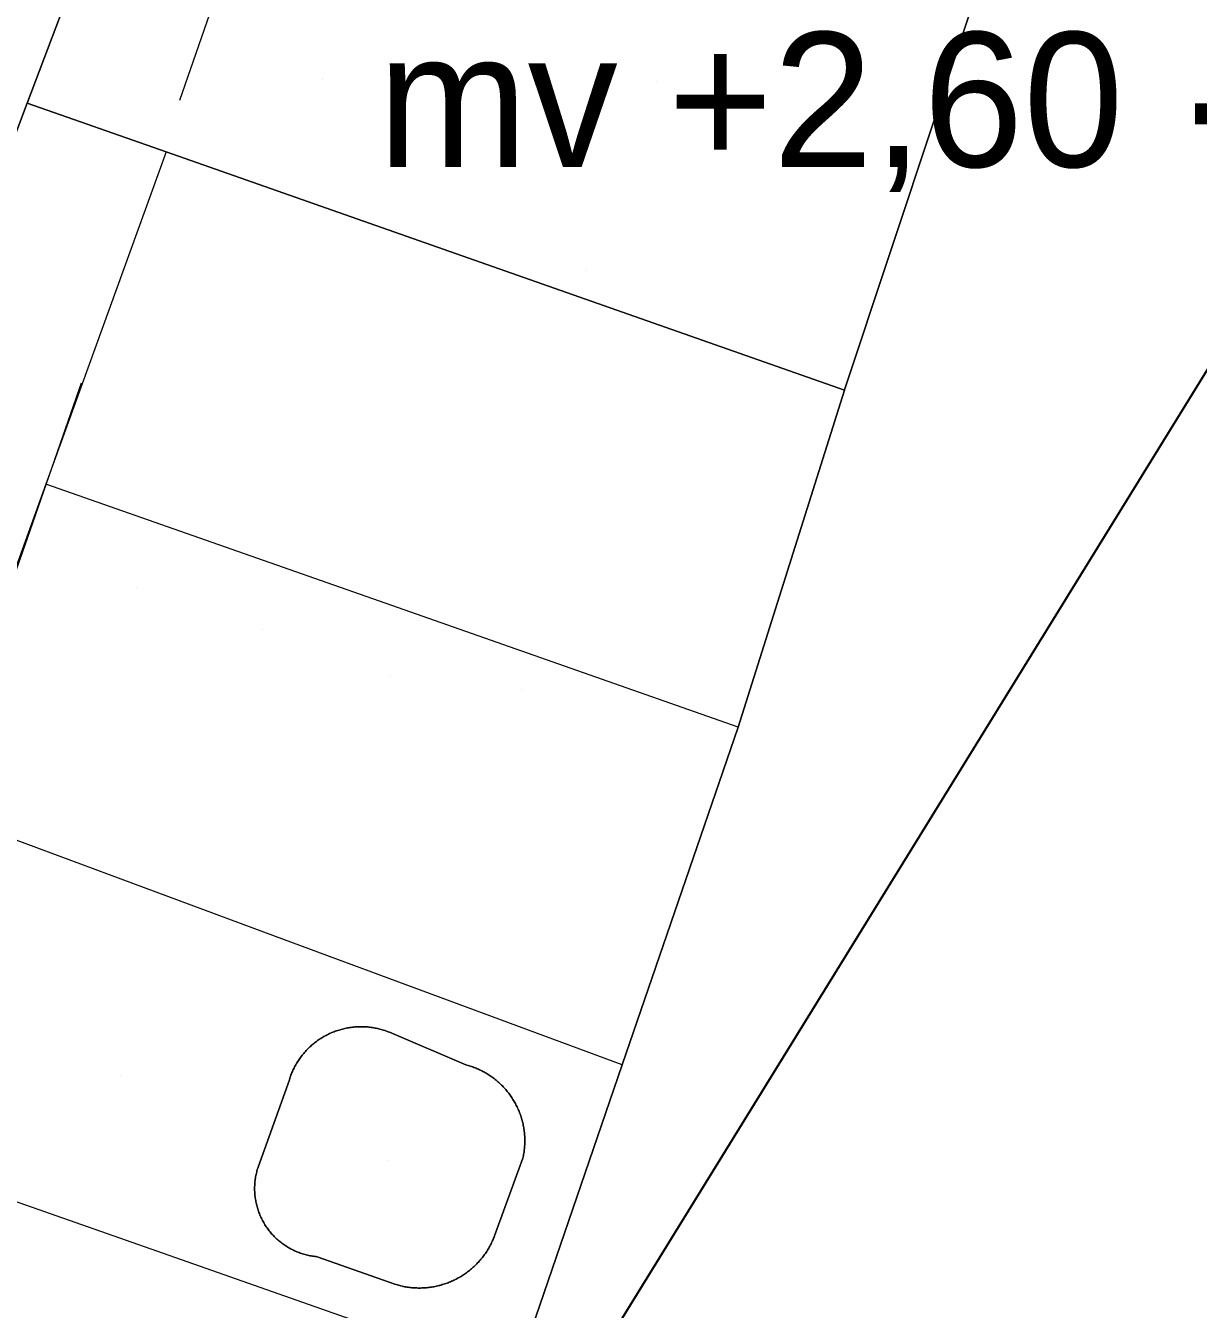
# Model space of a CAD drawing. Header units: metres. Extents: x 0 to 105485, y 0 to 425721.
# Drawn here: x 104696.09 to 104703.93, y 425199.45 to 425208.02 of the extents above; entities that cross this region are included whole.
import ezdxf
from ezdxf.enums import TextEntityAlignment as Align

# ---------------------------------------------------------------- set-up
doc = ezdxf.new("R2010")
doc.units = ezdxf.units.M
doc.header["$MEASUREMENT"] = 0
doc.linetypes.add('KG-PERCEEL-SO', pattern=[19, 5.5, -4, 5.5, -4])
for name, color, linetype, lineweight in [('B-XX-GK-KADEMUUR-G', 150, 'Continuous', 18), ('B-XX-GR-BOOM-G', 90, 'Continuous', 13), ('B-XX-IE-MEUBILAIR-G', 7, 'Continuous', 18), ('B-XX-IE-MEUBILAIR_WEGMEUBILAIR-G', 7, 'Continuous', 18), ('B-XX-KG-GRENS_PERCEEL-G', 150, 'KG-PERCEEL-SO', 18), ('B-XX-MO-ONDERZOEK_SONDERING-T', 90, 'Continuous', 18), ('B-XX-VH-ONVERHARD_ZAND-G', 210, 'Continuous', 18), ('B-XX-VH-OPENVERHARDING-G', 90, 'Continuous', 18), ('B-XX-VW-MARKERING-G', 7, 'Continuous', 18)]:
    doc.layers.add(name, color=color, linetype=linetype, lineweight=lineweight)
doc.layers.add('GIS-WEGVAKKEN', color=2, linetype='Continuous')

msp = doc.modelspace()

# ---------------------------------------------------------------- linework, layer by layer
at = {"layer": 'B-XX-GK-KADEMUUR-G', "ltscale": 0.5}
msp.add_lwpolyline([(104656.653, 425237.635), (104645.067, 425225.027), (104633.832, 425212.744), (104630.988, 425209.689), (104630, 425208.5949), (104630, 425207.8948), (104655.534, 425235.724), (104669.156, 425226.719), (104683.563, 425217.04), (104694.868, 425209.36), (104693.117, 425204.476), (104685.019, 425181.946), (104684.636, 425182.153), (104673.2142, 425150), (104682.3119, 425150), (104686.323, 425173.241), (104687.603, 425180.661), (104686.578, 425181.02), (104695.148, 425204.934), (104695.964, 425207.146), (104696.101, 425207.506), (104697.258, 425210.559), (104683.724, 425219.219), (104669.77, 425228.608)], close=True, dxfattribs=at)
at = {"layer": 'B-XX-GR-BOOM-G', "color": 0, "true_color": 0x604a38}
msp.add_polyline3d([(104698.515, 425200.442, 2.3716), (104698.515, 425200.442, 5.1716)], dxfattribs=at)
at = {"layer": 'B-XX-IE-MEUBILAIR-G', "color": 0, "true_color": 0x604a38}
for points in [[(104700.305, 425207.649, 2.422), (104700.305, 425207.649, 5.422)], [(104699.839, 425206.388, 2.3963), (104699.839, 425206.388, 5.3963)]]:
    msp.add_polyline3d(points, dxfattribs=at)
at = {"layer": 'B-XX-IE-MEUBILAIR_WEGMEUBILAIR-G', "color": 0, "true_color": 0x604a38}
for points in [[(104698.077, 425207.664, 2.3437), (104698.077, 425207.664, 3.8437)], [(104698.937, 425207.437, 2.372), (104698.937, 425207.437, 3.872)], [(104696.83, 425204.266, 2.3068), (104696.83, 425204.266, 3.8068)], [(104697.675, 425203.987, 2.3142), (104697.675, 425203.987, 3.8142)], [(104698.527, 425203.674, 2.3576), (104698.527, 425203.674, 3.8576)], [(104699.404, 425203.589, 2.3755), (104699.404, 425203.589, 3.8755)], [(104696.722, 425201.01, 2.3357), (104696.722, 425201.01, 3.8357)]]:
    msp.add_polyline3d(points, dxfattribs=at)
at = {"layer": 'B-XX-KG-GRENS_PERCEEL-G', "ltscale": 0.5, "flags": 128}
msp.add_lwpolyline([(104687.57, 425180.675), (104693.151, 425196.26), (104696.088, 425204.554), (104697.774, 425209.408)], dxfattribs=at)
at = {"layer": 'B-XX-VH-ONVERHARD_ZAND-G', "ltscale": 0.5}
msp.add_lwpolyline([(104699.414, 425200.456), (104699.4157, 425200.464), (104699.4173, 425200.472), (104699.4188, 425200.48), (104699.4201, 425200.4881), (104699.4214, 425200.4962), (104699.4225, 425200.5043), (104699.4234, 425200.5124), (104699.4243, 425200.5205), (104699.425, 425200.5287), (104699.4256, 425200.5368), (104699.426, 425200.545), (104699.4264, 425200.5531), (104699.4266, 425200.5613), (104699.4267, 425200.5695), (104699.4266, 425200.5777), (104699.4265, 425200.5858), (104699.4262, 425200.594), (104699.4257, 425200.6022), (104699.4252, 425200.6103), (104699.4245, 425200.6185), (104699.4237, 425200.6266), (104699.4228, 425200.6347), (104699.4217, 425200.6428), (104699.4205, 425200.6509), (104699.4192, 425200.659), (104699.4178, 425200.667), (104699.4162, 425200.675), (104699.4146, 425200.683), (104699.4127, 425200.691), (104699.4108, 425200.699), (104699.4088, 425200.7069), (104699.4066, 425200.7147), (104699.4043, 425200.7226), (104699.4019, 425200.7304), (104699.3993, 425200.7382), (104699.3967, 425200.7459), (104699.3939, 425200.7536), (104699.391, 425200.7612), (104699.388, 425200.7688), (104699.3848, 425200.7764), (104699.3816, 425200.7839), (104699.3782, 425200.7913), (104699.3747, 425200.7987), (104699.3711, 425200.806), (104699.3674, 425200.8133), (104699.3636, 425200.8205), (104699.3596, 425200.8277), (104699.3556, 425200.8348), (104699.3514, 425200.8418), (104699.3472, 425200.8488), (104699.3428, 425200.8557), (104699.3383, 425200.8625), (104699.3337, 425200.8693), (104699.329, 425200.876), (104699.3242, 425200.8826), (104699.3193, 425200.8892), (104699.3143, 425200.8956), (104699.3092, 425200.902), (104699.304, 425200.9083), (104699.2987, 425200.9145), (104699.2934, 425200.9207), (104699.2879, 425200.9267), (104699.2823, 425200.9327), (104699.2766, 425200.9386), (104699.2709, 425200.9444), (104699.265, 425200.9501), (104699.2591, 425200.9557), (104699.253, 425200.9612), (104699.2469, 425200.9667), (104699.2407, 425200.972), (104699.2345, 425200.9772), (104699.2281, 425200.9824), (104699.2217, 425200.9874), (104699.2151, 425200.9923), (104699.2086, 425200.9972), (104699.2019, 425201.0019), (104699.1952, 425201.0065), (104699.1883, 425201.0111), (104699.1815, 425201.0155), (104699.1745, 425201.0198), (104699.1675, 425201.024), (104699.1604, 425201.0281), (104699.1533, 425201.0321), (104699.1461, 425201.0359), (104699.1388, 425201.0397), (104699.1315, 425201.0433), (104699.1242, 425201.0468), (104699.1167, 425201.0503), (104699.1092, 425201.0536), (104699.1017, 425201.0567), (104699.0941, 425201.0598), (104699.0865, 425201.0627), (104699.0788, 425201.0656), (104699.0711, 425201.0683), (104699.0634, 425201.0709), (104699.0556, 425201.0733), (104699.0478, 425201.0757), (104699.0399, 425201.0779), (104699.032, 425201.08), (104699.032, 425201.08), (104698.522, 425201.297), (104698.522, 425201.297), (104698.5142, 425201.3001), (104698.5063, 425201.3031), (104698.4984, 425201.306), (104698.4904, 425201.3087), (104698.4824, 425201.3113), (104698.4744, 425201.3137), (104698.4663, 425201.316), (104698.4582, 425201.3182), (104698.45, 425201.3203), (104698.4418, 425201.3222), (104698.4336, 425201.3239), (104698.4254, 425201.3256), (104698.4171, 425201.3271), (104698.4088, 425201.3284), (104698.4005, 425201.3296), (104698.3921, 425201.3307), (104698.3837, 425201.3316), (104698.3754, 425201.3324), (104698.367, 425201.3331), (104698.3586, 425201.3336), (104698.3502, 425201.334), (104698.3418, 425201.3342), (104698.3334, 425201.3343), (104698.325, 425201.3342), (104698.3165, 425201.334), (104698.3081, 425201.3337), (104698.2997, 425201.3332), (104698.2913, 425201.3326), (104698.283, 425201.3319), (104698.2746, 425201.331), (104698.2663, 425201.3299), (104698.2579, 425201.3287), (104698.2496, 425201.3274), (104698.2413, 425201.326), (104698.2331, 425201.3244), (104698.2248, 425201.3226), (104698.2166, 425201.3208), (104698.2085, 425201.3188), (104698.2003, 425201.3166), (104698.1922, 425201.3143), (104698.1842, 425201.3119), (104698.1762, 425201.3094), (104698.1682, 425201.3067), (104698.1603, 425201.3039), (104698.1524, 425201.3009), (104698.1446, 425201.2978), (104698.1368, 425201.2946), (104698.1291, 425201.2913), (104698.1214, 425201.2878), (104698.1138, 425201.2842), (104698.1063, 425201.2805), (104698.0988, 425201.2766), (104698.0914, 425201.2726), (104698.084, 425201.2685), (104698.0768, 425201.2643), (104698.0696, 425201.2599), (104698.0624, 425201.2555), (104698.0554, 425201.2509), (104698.0484, 425201.2462), (104698.0415, 425201.2414), (104698.0347, 425201.2364), (104698.028, 425201.2314), (104698.0213, 425201.2262), (104698.0148, 425201.2209), (104698.0083, 425201.2156), (104698.0019, 425201.2101), (104697.9957, 425201.2045), (104697.9895, 425201.1988), (104697.9834, 425201.193), (104697.9774, 425201.1871), (104697.9715, 425201.1811), (104697.9657, 425201.175), (104697.96, 425201.1688), (104697.9544, 425201.1625), (104697.949, 425201.1561), (104697.9436, 425201.1496), (104697.9383, 425201.143), (104697.9332, 425201.1364), (104697.9282, 425201.1296), (104697.9232, 425201.1228), (104697.9184, 425201.1159), (104697.9137, 425201.1089), (104697.9092, 425201.1019), (104697.9047, 425201.0947), (104697.9004, 425201.0875), (104697.8962, 425201.0802), (104697.8921, 425201.0729), (104697.8881, 425201.0655), (104697.8843, 425201.058), (104697.8806, 425201.0504), (104697.877, 425201.0428), (104697.8735, 425201.0352), (104697.8702, 425201.0274), (104697.867, 425201.0196), (104697.8639, 425201.0118), (104697.861, 425201.0039), (104697.8582, 425200.996), (104697.8555, 425200.988), (104697.853, 425200.98), (104697.853, 425200.98), (104697.644, 425200.396), (104697.644, 425200.396), (104697.6415, 425200.3881), (104697.6391, 425200.3801), (104697.6368, 425200.372), (104697.6347, 425200.364), (104697.6328, 425200.3559), (104697.631, 425200.3477), (104697.6293, 425200.3395), (104697.6278, 425200.3313), (104697.6265, 425200.3231), (104697.6253, 425200.3149), (104697.6242, 425200.3066), (104697.6233, 425200.2983), (104697.6226, 425200.29), (104697.622, 425200.2817), (104697.6215, 425200.2733), (104697.6212, 425200.265), (104697.6211, 425200.2567), (104697.6211, 425200.2483), (104697.6212, 425200.24), (104697.6215, 425200.2317), (104697.622, 425200.2233), (104697.6226, 425200.215), (104697.6234, 425200.2067), (104697.6243, 425200.1984), (104697.6254, 425200.1902), (104697.6266, 425200.1819), (104697.628, 425200.1737), (104697.6295, 425200.1655), (104697.6311, 425200.1573), (104697.633, 425200.1492), (104697.6349, 425200.1411), (104697.637, 425200.133), (104697.6393, 425200.125), (104697.6417, 425200.117), (104697.6442, 425200.109), (104697.6469, 425200.1012), (104697.6498, 425200.0933), (104697.6528, 425200.0855), (104697.6559, 425200.0778), (104697.6591, 425200.0701), (104697.6625, 425200.0625), (104697.6661, 425200.0549), (104697.6698, 425200.0475), (104697.6736, 425200.04), (104697.6775, 425200.0327), (104697.6816, 425200.0254), (104697.6858, 425200.0182), (104697.6902, 425200.0111), (104697.6946, 425200.0041), (104697.6992, 425199.9971), (104697.704, 425199.9902), (104697.7088, 425199.9835), (104697.7138, 425199.9768), (104697.7189, 425199.9702), (104697.7241, 425199.9636), (104697.7294, 425199.9572), (104697.7349, 425199.9509), (104697.7404, 425199.9447), (104697.7461, 425199.9386), (104697.7519, 425199.9326), (104697.7578, 425199.9267), (104697.7638, 425199.9209), (104697.7699, 425199.9152), (104697.7761, 425199.9096), (104697.7824, 425199.9042), (104697.7888, 425199.8988), (104697.7953, 425199.8936), (104697.8019, 425199.8885), (104697.8086, 425199.8835), (104697.8153, 425199.8787), (104697.8222, 425199.8739), (104697.8292, 425199.8693), (104697.8362, 425199.8648), (104697.8433, 425199.8605), (104697.8505, 425199.8563), (104697.8578, 425199.8522), (104697.8651, 425199.8482), (104697.8725, 425199.8444), (104697.88, 425199.8407), (104697.8875, 425199.8372), (104697.8952, 425199.8337), (104697.9028, 425199.8305), (104697.9105, 425199.8273), (104697.9183, 425199.8243), (104697.9262, 425199.8215), (104697.9341, 425199.8188), (104697.942, 425199.8162), (104697.95, 425199.8138), (104697.958, 425199.8115), (104697.9661, 425199.8094), (104697.9742, 425199.8074), (104697.9823, 425199.8056), (104697.9905, 425199.8039), (104697.9987, 425199.8024), (104698.0069, 425199.801), (104698.0151, 425199.7998), (104698.0234, 425199.7987), (104698.0317, 425199.7978), (104698.04, 425199.797), (104698.04, 425199.797), (104698.559, 425199.613), (104698.559, 425199.613), (104698.5669, 425199.6106), (104698.5748, 425199.6083), (104698.5827, 425199.6061), (104698.5907, 425199.604), (104698.5987, 425199.6021), (104698.6067, 425199.6003), (104698.6148, 425199.5986), (104698.6229, 425199.597), (104698.631, 425199.5956), (104698.6391, 425199.5942), (104698.6473, 425199.593), (104698.6554, 425199.592), (104698.6636, 425199.591), (104698.6718, 425199.5902), (104698.68, 425199.5895), (104698.6882, 425199.5889), (104698.6964, 425199.5885), (104698.7047, 425199.5882), (104698.7129, 425199.588), (104698.7211, 425199.5879), (104698.7294, 425199.588), (104698.7376, 425199.5882), (104698.7458, 425199.5885), (104698.7541, 425199.5889), (104698.7623, 425199.5895), (104698.7705, 425199.5902), (104698.7787, 425199.591), (104698.7869, 425199.5919), (104698.795, 425199.593), (104698.8032, 425199.5942), (104698.8113, 425199.5955), (104698.8194, 425199.597), (104698.8275, 425199.5985), (104698.8356, 425199.6002), (104698.8436, 425199.602), (104698.8516, 425199.604), (104698.8596, 425199.606), (104698.8675, 425199.6082), (104698.8754, 425199.6105), (104698.8833, 425199.6129), (104698.8911, 425199.6155), (104698.8989, 425199.6182), (104698.9067, 425199.6209), (104698.9144, 425199.6238), (104698.922, 425199.6269), (104698.9297, 425199.63), (104698.9372, 425199.6333), (104698.9447, 425199.6366), (104698.9522, 425199.6401), (104698.9596, 425199.6437), (104698.967, 425199.6474), (104698.9743, 425199.6512), (104698.9815, 425199.6552), (104698.9887, 425199.6592), (104698.9958, 425199.6634), (104699.0028, 425199.6676), (104699.0098, 425199.672), (104699.0167, 425199.6765), (104699.0236, 425199.6811), (104699.0303, 425199.6858), (104699.037, 425199.6906), (104699.0436, 425199.6954), (104699.0502, 425199.7004), (104699.0567, 425199.7055), (104699.0631, 425199.7107), (104699.0694, 425199.716), (104699.0756, 425199.7214), (104699.0818, 425199.7269), (104699.0878, 425199.7325), (104699.0938, 425199.7381), (104699.0997, 425199.7439), (104699.1055, 425199.7497), (104699.1112, 425199.7557), (104699.1168, 425199.7617), (104699.1223, 425199.7678), (104699.1278, 425199.774), (104699.1331, 425199.7803), (104699.1383, 425199.7866), (104699.1435, 425199.793), (104699.1485, 425199.7996), (104699.1535, 425199.8062), (104699.1583, 425199.8128), (104699.163, 425199.8196), (104699.1677, 425199.8264), (104699.1722, 425199.8332), (104699.1766, 425199.8402), (104699.1809, 425199.8472), (104699.1851, 425199.8543), (104699.1892, 425199.8614), (104699.1932, 425199.8686), (104699.1971, 425199.8759), (104699.2009, 425199.8832), (104699.2045, 425199.8906), (104699.208, 425199.898), (104699.2115, 425199.9055), (104699.2148, 425199.9131), (104699.218, 425199.9207), (104699.221, 425199.9283), (104699.224, 425199.936), (104699.224, 425199.936)], close=True, dxfattribs=at)
at = {"layer": 'B-XX-VH-OPENVERHARDING-G', "ltscale": 0.5}
for points in [[(104705.043, 425216.028), (104703.27, 425210.653), (104702.915, 425209.522), (104702.473, 425208.332), (104701.563, 425205.59), (104701.563, 425205.589), (104700.852, 425203.336), (104700.078, 425201.079), (104699.362, 425198.993), (104698.585, 425196.728), (104697.909, 425194.655), (104697.212, 425192.518), (104696.469, 425190.24), (104695.752, 425188.04), (104695.21, 425186.378), (104695.097, 425185.977), (104694.461, 425183.711), (104693.88, 425181.56), (104693.879, 425181.556), (104693.216, 425179.17), (104693.189, 425179.056), (104692.616, 425176.647), (104692.147, 425174.361)], [(104698.449, 425215.297), (104698.165, 425214.167), (104698.247, 425214.106), (104698.09, 425213.87), (104697.258, 425210.559), (104696.101, 425207.506), (104697.03, 425207.18), (104701.563, 425205.589), (104701.563, 425205.59), (104702.473, 425208.332), (104702.915, 425209.522), (104703.27, 425210.653), (104703.4, 425211.625), (104703.37, 425212.607), (104703.182, 425213.571), (104702.84, 425214.491), (104702.353, 425215.344)], [(104699.362, 425198.993), (104700.078, 425201.079), (104700.852, 425203.336), (104701.563, 425205.589), (104697.03, 425207.18), (104696.101, 425207.506), (104695.964, 425207.146), (104695.148, 425204.934), (104686.578, 425181.02)]]:
    msp.add_lwpolyline(points, dxfattribs=at)
msp.add_lwpolyline([(104699.032, 425201.08), (104699.0399, 425201.0779), (104699.0478, 425201.0757), (104699.0556, 425201.0733), (104699.0634, 425201.0709), (104699.0711, 425201.0683), (104699.0788, 425201.0656), (104699.0865, 425201.0627), (104699.0941, 425201.0598), (104699.1017, 425201.0567), (104699.1092, 425201.0536), (104699.1167, 425201.0503), (104699.1242, 425201.0468), (104699.1315, 425201.0433), (104699.1388, 425201.0397), (104699.1461, 425201.0359), (104699.1533, 425201.0321), (104699.1604, 425201.0281), (104699.1675, 425201.024), (104699.1745, 425201.0198), (104699.1815, 425201.0155), (104699.1883, 425201.0111), (104699.1952, 425201.0065), (104699.2019, 425201.0019), (104699.2086, 425200.9972), (104699.2151, 425200.9923), (104699.2217, 425200.9874), (104699.2281, 425200.9824), (104699.2345, 425200.9772), (104699.2407, 425200.972), (104699.2469, 425200.9667), (104699.253, 425200.9612), (104699.2591, 425200.9557), (104699.265, 425200.9501), (104699.2709, 425200.9444), (104699.2766, 425200.9386), (104699.2823, 425200.9327), (104699.2879, 425200.9267), (104699.2934, 425200.9207), (104699.2987, 425200.9145), (104699.304, 425200.9083), (104699.3092, 425200.902), (104699.3143, 425200.8956), (104699.3193, 425200.8892), (104699.3242, 425200.8826), (104699.329, 425200.876), (104699.3337, 425200.8693), (104699.3383, 425200.8625), (104699.3428, 425200.8557), (104699.3472, 425200.8488), (104699.3514, 425200.8418), (104699.3556, 425200.8348), (104699.3596, 425200.8277), (104699.3636, 425200.8205), (104699.3674, 425200.8133), (104699.3711, 425200.806), (104699.3747, 425200.7987), (104699.3782, 425200.7913), (104699.3816, 425200.7839), (104699.3848, 425200.7764), (104699.388, 425200.7688), (104699.391, 425200.7612), (104699.3939, 425200.7536), (104699.3967, 425200.7459), (104699.3993, 425200.7382), (104699.4019, 425200.7304), (104699.4043, 425200.7226), (104699.4066, 425200.7147), (104699.4088, 425200.7069), (104699.4108, 425200.699), (104699.4127, 425200.691), (104699.4146, 425200.683), (104699.4162, 425200.675), (104699.4178, 425200.667), (104699.4192, 425200.659), (104699.4205, 425200.6509), (104699.4217, 425200.6428), (104699.4228, 425200.6347), (104699.4237, 425200.6266), (104699.4245, 425200.6185), (104699.4252, 425200.6103), (104699.4257, 425200.6022), (104699.4262, 425200.594), (104699.4265, 425200.5858), (104699.4266, 425200.5777), (104699.4267, 425200.5695), (104699.4266, 425200.5613), (104699.4264, 425200.5531), (104699.426, 425200.545), (104699.4256, 425200.5368), (104699.425, 425200.5287), (104699.4243, 425200.5205), (104699.4234, 425200.5124), (104699.4225, 425200.5043), (104699.4214, 425200.4962), (104699.4201, 425200.4881), (104699.4188, 425200.48), (104699.4173, 425200.472), (104699.4157, 425200.464), (104699.414, 425200.456), (104699.414, 425200.456), (104699.224, 425199.936), (104699.224, 425199.936), (104699.221, 425199.9283), (104699.218, 425199.9207), (104699.2148, 425199.9131), (104699.2115, 425199.9055), (104699.208, 425199.898), (104699.2045, 425199.8906), (104699.2009, 425199.8832), (104699.1971, 425199.8759), (104699.1932, 425199.8686), (104699.1892, 425199.8614), (104699.1851, 425199.8543), (104699.1809, 425199.8472), (104699.1766, 425199.8402), (104699.1722, 425199.8332), (104699.1677, 425199.8264), (104699.163, 425199.8196), (104699.1583, 425199.8128), (104699.1535, 425199.8062), (104699.1485, 425199.7996), (104699.1435, 425199.793), (104699.1383, 425199.7866), (104699.1331, 425199.7803), (104699.1278, 425199.774), (104699.1223, 425199.7678), (104699.1168, 425199.7617), (104699.1112, 425199.7557), (104699.1055, 425199.7497), (104699.0997, 425199.7439), (104699.0938, 425199.7381), (104699.0878, 425199.7325), (104699.0818, 425199.7269), (104699.0756, 425199.7214), (104699.0694, 425199.716), (104699.0631, 425199.7107), (104699.0567, 425199.7055), (104699.0502, 425199.7004), (104699.0436, 425199.6954), (104699.037, 425199.6906), (104699.0303, 425199.6858), (104699.0236, 425199.6811), (104699.0167, 425199.6765), (104699.0098, 425199.672), (104699.0028, 425199.6676), (104698.9958, 425199.6634), (104698.9887, 425199.6592), (104698.9815, 425199.6552), (104698.9743, 425199.6512), (104698.967, 425199.6474), (104698.9596, 425199.6437), (104698.9522, 425199.6401), (104698.9447, 425199.6366), (104698.9372, 425199.6333), (104698.9297, 425199.63), (104698.922, 425199.6269), (104698.9144, 425199.6238), (104698.9067, 425199.6209), (104698.8989, 425199.6182), (104698.8911, 425199.6155), (104698.8833, 425199.6129), (104698.8754, 425199.6105), (104698.8675, 425199.6082), (104698.8596, 425199.606), (104698.8516, 425199.604), (104698.8436, 425199.602), (104698.8356, 425199.6002), (104698.8275, 425199.5985), (104698.8194, 425199.597), (104698.8113, 425199.5955), (104698.8032, 425199.5942), (104698.795, 425199.593), (104698.7869, 425199.5919), (104698.7787, 425199.591), (104698.7705, 425199.5902), (104698.7623, 425199.5895), (104698.7541, 425199.5889), (104698.7458, 425199.5885), (104698.7376, 425199.5882), (104698.7294, 425199.588), (104698.7211, 425199.5879), (104698.7129, 425199.588), (104698.7047, 425199.5882), (104698.6964, 425199.5885), (104698.6882, 425199.5889), (104698.68, 425199.5895), (104698.6718, 425199.5902), (104698.6636, 425199.591), (104698.6554, 425199.592), (104698.6473, 425199.593), (104698.6391, 425199.5942), (104698.631, 425199.5956), (104698.6229, 425199.597), (104698.6148, 425199.5986), (104698.6067, 425199.6003), (104698.5987, 425199.6021), (104698.5907, 425199.604), (104698.5827, 425199.6061), (104698.5748, 425199.6083), (104698.5669, 425199.6106), (104698.559, 425199.613), (104698.559, 425199.613), (104698.04, 425199.797), (104698.04, 425199.797), (104698.0317, 425199.7978), (104698.0234, 425199.7987), (104698.0151, 425199.7998), (104698.0069, 425199.801), (104697.9987, 425199.8024), (104697.9905, 425199.8039), (104697.9823, 425199.8056), (104697.9742, 425199.8074), (104697.9661, 425199.8094), (104697.958, 425199.8115), (104697.95, 425199.8138), (104697.942, 425199.8162), (104697.9341, 425199.8188), (104697.9262, 425199.8215), (104697.9183, 425199.8243), (104697.9105, 425199.8273), (104697.9028, 425199.8305), (104697.8952, 425199.8337), (104697.8875, 425199.8372), (104697.88, 425199.8407), (104697.8725, 425199.8444), (104697.8651, 425199.8482), (104697.8578, 425199.8522), (104697.8505, 425199.8563), (104697.8433, 425199.8605), (104697.8362, 425199.8648), (104697.8292, 425199.8693), (104697.8222, 425199.8739), (104697.8153, 425199.8787), (104697.8086, 425199.8835), (104697.8019, 425199.8885), (104697.7953, 425199.8936), (104697.7888, 425199.8988), (104697.7824, 425199.9042), (104697.7761, 425199.9096), (104697.7699, 425199.9152), (104697.7638, 425199.9209), (104697.7578, 425199.9267), (104697.7519, 425199.9326), (104697.7461, 425199.9386), (104697.7404, 425199.9447), (104697.7349, 425199.9509), (104697.7294, 425199.9572), (104697.7241, 425199.9636), (104697.7189, 425199.9702), (104697.7138, 425199.9768), (104697.7088, 425199.9835), (104697.704, 425199.9902), (104697.6992, 425199.9971), (104697.6946, 425200.0041), (104697.6902, 425200.0111), (104697.6858, 425200.0182), (104697.6816, 425200.0254), (104697.6775, 425200.0327), (104697.6736, 425200.04), (104697.6698, 425200.0475), (104697.6661, 425200.0549), (104697.6625, 425200.0625), (104697.6591, 425200.0701), (104697.6559, 425200.0778), (104697.6528, 425200.0855), (104697.6498, 425200.0933), (104697.6469, 425200.1012), (104697.6442, 425200.109), (104697.6417, 425200.117), (104697.6393, 425200.125), (104697.637, 425200.133), (104697.6349, 425200.1411), (104697.633, 425200.1492), (104697.6311, 425200.1573), (104697.6295, 425200.1655), (104697.628, 425200.1737), (104697.6266, 425200.1819), (104697.6254, 425200.1902), (104697.6243, 425200.1984), (104697.6234, 425200.2067), (104697.6226, 425200.215), (104697.622, 425200.2233), (104697.6215, 425200.2317), (104697.6212, 425200.24), (104697.6211, 425200.2483), (104697.6211, 425200.2567), (104697.6212, 425200.265), (104697.6215, 425200.2733), (104697.622, 425200.2817), (104697.6226, 425200.29), (104697.6233, 425200.2983), (104697.6242, 425200.3066), (104697.6253, 425200.3149), (104697.6265, 425200.3231), (104697.6278, 425200.3313), (104697.6293, 425200.3395), (104697.631, 425200.3477), (104697.6328, 425200.3559), (104697.6347, 425200.364), (104697.6368, 425200.372), (104697.6391, 425200.3801), (104697.6415, 425200.3881), (104697.644, 425200.396), (104697.644, 425200.396), (104697.853, 425200.98), (104697.853, 425200.98), (104697.8555, 425200.988), (104697.8582, 425200.996), (104697.861, 425201.0039), (104697.8639, 425201.0118), (104697.867, 425201.0196), (104697.8702, 425201.0274), (104697.8735, 425201.0352), (104697.877, 425201.0428), (104697.8806, 425201.0504), (104697.8843, 425201.058), (104697.8881, 425201.0655), (104697.8921, 425201.0729), (104697.8962, 425201.0802), (104697.9004, 425201.0875), (104697.9047, 425201.0947), (104697.9092, 425201.1019), (104697.9137, 425201.1089), (104697.9184, 425201.1159), (104697.9232, 425201.1228), (104697.9282, 425201.1296), (104697.9332, 425201.1364), (104697.9383, 425201.143), (104697.9436, 425201.1496), (104697.949, 425201.1561), (104697.9544, 425201.1625), (104697.96, 425201.1688), (104697.9657, 425201.175), (104697.9715, 425201.1811), (104697.9774, 425201.1871), (104697.9834, 425201.193), (104697.9895, 425201.1988), (104697.9957, 425201.2045), (104698.0019, 425201.2101), (104698.0083, 425201.2156), (104698.0148, 425201.2209), (104698.0213, 425201.2262), (104698.028, 425201.2314), (104698.0347, 425201.2364), (104698.0415, 425201.2414), (104698.0484, 425201.2462), (104698.0554, 425201.2509), (104698.0624, 425201.2555), (104698.0696, 425201.2599), (104698.0768, 425201.2643), (104698.084, 425201.2685), (104698.0914, 425201.2726), (104698.0988, 425201.2766), (104698.1063, 425201.2805), (104698.1138, 425201.2842), (104698.1214, 425201.2878), (104698.1291, 425201.2913), (104698.1368, 425201.2946), (104698.1446, 425201.2978), (104698.1524, 425201.3009), (104698.1603, 425201.3039), (104698.1682, 425201.3067), (104698.1762, 425201.3094), (104698.1842, 425201.3119), (104698.1922, 425201.3143), (104698.2003, 425201.3166), (104698.2085, 425201.3188), (104698.2166, 425201.3208), (104698.2248, 425201.3226), (104698.2331, 425201.3244), (104698.2413, 425201.326), (104698.2496, 425201.3274), (104698.2579, 425201.3287), (104698.2663, 425201.3299), (104698.2746, 425201.331), (104698.283, 425201.3319), (104698.2913, 425201.3326), (104698.2997, 425201.3332), (104698.3081, 425201.3337), (104698.3165, 425201.334), (104698.325, 425201.3342), (104698.3334, 425201.3343), (104698.3418, 425201.3342), (104698.3502, 425201.334), (104698.3586, 425201.3336), (104698.367, 425201.3331), (104698.3754, 425201.3324), (104698.3837, 425201.3316), (104698.3921, 425201.3307), (104698.4005, 425201.3296), (104698.4088, 425201.3284), (104698.4171, 425201.3271), (104698.4254, 425201.3256), (104698.4336, 425201.3239), (104698.4418, 425201.3222), (104698.45, 425201.3203), (104698.4582, 425201.3182), (104698.4663, 425201.316), (104698.4744, 425201.3137), (104698.4824, 425201.3113), (104698.4904, 425201.3087), (104698.4984, 425201.306), (104698.5063, 425201.3031), (104698.5142, 425201.3001), (104698.522, 425201.297), (104698.522, 425201.297)], close=True, dxfattribs=at)
at = {"layer": 'B-XX-VW-MARKERING-G', "color": 0, "ltscale": 0.5, "true_color": 0x808080}
for points in [[(104697.03, 425207.18, 2.2741), (104696.226, 425204.96, 2.2839), (104695.443, 425202.797, 2.2781), (104694.663, 425200.643, 2.2683), (104693.848, 425198.392, 2.2338), (104693.105, 425196.341, 2.2411), (104692.34, 425194.229, 2.2394), (104691.525, 425191.976, 2.2076), (104690.737, 425189.801, 2.1992), (104690.001, 425187.767, 2.2241), (104689.201, 425185.558, 2.2239), (104688.382, 425183.297, 2.1946), (104687.448, 425180.715, 2.153)], [(104700.852, 425203.336, 2.4079), (104698.539, 425204.148, 2.357), (104696.226, 425204.96, 2.2839)], [(104700.078, 425201.079, 2.3866), (104697.7605, 425201.938, 2.3529), (104695.443, 425202.797, 2.2781)], [(104699.362, 425198.993, 2.3686), (104697.0125, 425199.818, 2.323), (104694.663, 425200.643, 2.2683)]]:
    msp.add_polyline3d(points, dxfattribs=at)
at = {"layer": 'GIS-WEGVAKKEN'}
msp.add_lwpolyline([(104706.3177, 425219.0663), (104704.65, 425206.8), (104697.82, 425195.73), (104694.67, 425186.49), (104693.11, 425181.66), (104692.44, 425176.9), (104693.19, 425166.77), (104690.4723, 425152.5066)], dxfattribs=at)

# ---------------------------------------------------------------- texts
at = {"layer": 'B-XX-MO-ONDERZOEK_SONDERING-T', "color": 10, "lineweight": 18}
msp.add_text('mv +2,60 · 25,1 m', height=0.9, dxfattribs=at).set_placement((104703.31, 425207.53), align=Align.MIDDLE_CENTER)

doc.saveas('drawing.dxf')
